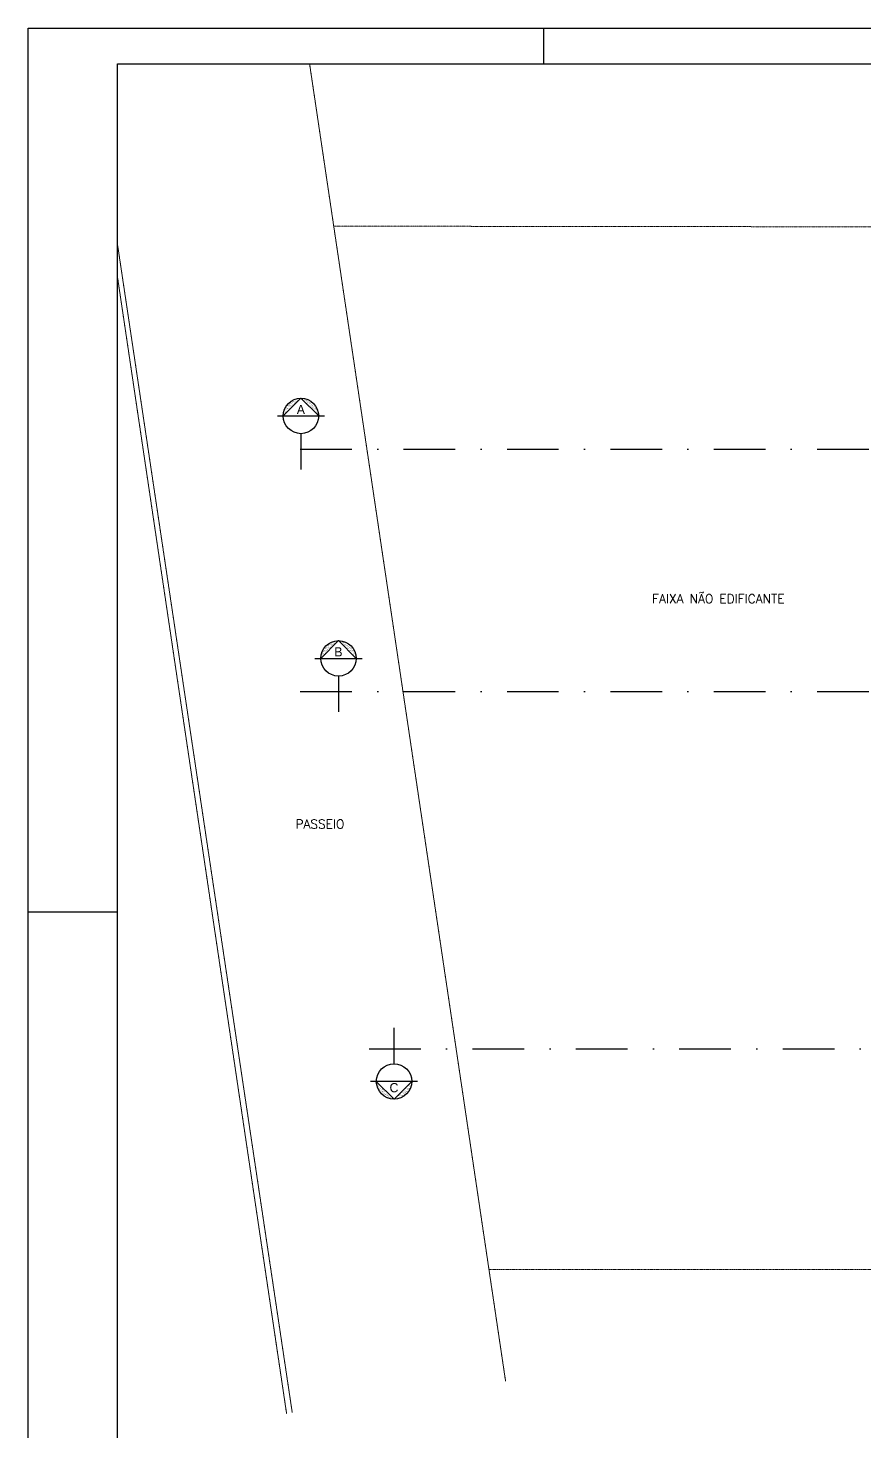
# Model space of a CAD drawing. Header units: inches. Extents: x 580771 to 672494, y 7715997 to 7829530.
# Drawn here: x 650836 to 651970, y 7723073 to 7724976 of the extents above; entities that cross this region are included whole.
import ezdxf

# ---------------------------------------------------------------- set-up
doc = ezdxf.new("R2010")
doc.units = ezdxf.units.IN
doc.header["$MEASUREMENT"] = 0
doc.linetypes.add('DASHDOTX2', pattern=[2, 1, -0.5, 0, -0.5])
doc.linetypes.add('DASHED2', pattern=[0.375, 0.25, -0.125])
for name, color, linetype in [('04', 4, 'Continuous'), ('1-ARQ-A', 1, 'Continuous'), ('Layer3', 3, 'Continuous'), ('P02', 2, 'Continuous'), ('SIMBOLOS', 2, 'Continuous')]:
    doc.layers.add(name, color=color, linetype=linetype)
doc.layers.add('MEIO_FIO', color=7, linetype='Continuous', lineweight=0)
doc.layers.add('MURO', color=3, linetype='Continuous', lineweight=0)
doc.styles.add('R80E50', font='romans.shx', dxfattribs={"height": 10})

# ---------------------------------------------------------------- blocks, each defined once
blk = doc.blocks.new('A0')
at = {"color": 0}
blk.add_lwpolyline([(2.5, 1), (2.5, 83.1), (117.9, 83.1), (117.9, 1)], close=True, dxfattribs=at)
at = {"layer": 'P02'}
blk.add_line((0, 59.4), (2.5, 59.4), dxfattribs=at)
blk.add_lwpolyline([(0, 0), (0, 84.1), (118.9, 84.1), (118.9, 0)], close=True, dxfattribs=at)
blk.add_lwpolyline([(14.4, 84.1), (14.4, 83.1)], dxfattribs=at)
blk = doc.blocks.new('*X22')
at = {"color": 0}
for p, q in [((2432.02, -1027.7), (2432.02, -1027.7)), ((2432.9, -1026.78), (2432.9, -1026.78)), ((2432.96, -1026.01), (2432.96, -1026.01)), ((2433.1, -1026.87), (2433.1, -1026.87)), ((2433.11, -1026.15), (2433.11, -1026.15)), ((2433.22, -1027.14), (2433.22, -1027.14)), ((2433.32, -1026.73), (2433.32, -1026.73)), ((2433.81, -1026.78), (2433.81, -1026.78)), ((2433.97, -1026.64), (2433.97, -1026.64)), ((2434.13, -1026.08), (2434.13, -1026.08)), ((2434.16, -1026.15), (2434.16, -1026.15)), ((2434.18, -1027.62), (2434.18, -1027.62)), ((2434.32, -1024.52), (2434.32, -1024.52)), ((2434.49, -1026.37), (2434.49, -1026.37)), ((2434.57, -1024.58), (2434.57, -1024.58)), ((2434.6, -1027.51), (2434.6, -1027.51)), ((2434.73, -1024.47), (2434.73, -1024.47)), ((2434.75, -1027.65), (2434.75, -1027.65)), ((2435.05, -1026.5), (2435.05, -1026.5)), ((2435.06, -1025.14), (2435.06, -1025.14)), ((2435.1, -1025.34), (2435.1, -1025.34)), ((2435.15, -1026.88), (2435.15, -1026.88)), ((2435.37, -1025.31), (2435.37, -1025.31)), ((2435.38, -1024.38), (2435.38, -1024.38)), ((2435.47, -1026.44), (2435.47, -1026.44)), ((2435.51, -1025.44), (2435.51, -1025.44)), ((2435.71, -1027.14), (2435.71, -1027.14)), ((2436, -1024.14), (2436, -1024.14)), ((2436.12, -1026.36), (2436.12, -1026.36)), ((2436.18, -1024.51), (2436.18, -1024.51)), ((2436.21, -1026.08), (2436.21, -1026.08)), ((2436.23, -1026.05), (2436.23, -1026.05)), ((2436.28, -1023.24), (2436.28, -1023.24)), ((2436.34, -1024.36), (2436.34, -1024.36)), ((2436.47, -1024.24), (2436.47, -1024.24)), ((2436.65, -1026.15), (2436.65, -1026.15)), ((2436.89, -1024.18), (2436.89, -1024.18)), ((2436.91, -1023.13), (2436.91, -1023.13)), ((2436.98, -1023.88), (2436.98, -1023.88)), ((2436.98, -1026.36), (2436.98, -1026.36)), ((2437.21, -1023.72), (2437.21, -1023.72)), ((2437.21, -1026.21), (2437.21, -1026.21)), ((2437.26, -1025.26), (2437.26, -1025.26)), ((2437.54, -1024.1), (2437.54, -1024.1)), ((2437.55, -1025.13), (2437.55, -1025.13)), ((2437.77, -1024.61), (2437.77, -1024.61)), ((2437.92, -1024.74), (2437.92, -1024.74)), ((2438.17, -1022.98), (2438.17, -1022.98)), ((2438.22, -1024.52), (2438.22, -1024.52)), ((2438.49, -1024.14), (2438.49, -1024.14)), ((2438.54, -1022.4), (2438.54, -1022.4)), ((2438.62, -1023.96), (2438.62, -1023.96)), ((2438.68, -1022.54), (2438.68, -1022.54)), ((2438.83, -1024.35), (2438.83, -1024.35)), ((2439.04, -1023.9), (2439.04, -1023.9)), ((2439.25, -1022.15), (2439.25, -1022.15)), ((2439.3, -1023.69), (2439.3, -1023.69)), ((2439.38, -1023.17), (2439.38, -1023.17)), ((2439.4, -1023.12), (2439.4, -1023.12)), ((2439.69, -1023.81), (2439.69, -1023.81)), ((2440.33, -1022.9), (2440.33, -1022.9)), ((2440.34, -1022.13), (2440.34, -1022.13)), ((2440.67, -1022.35), (2440.67, -1022.35)), ((2441.09, -1021.83), (2441.09, -1021.83)), ((2441.3, -1022.16), (2441.3, -1022.16)), ((2442.83, -1022.13), (2442.83, -1022.13)), ((2443.17, -1022.34), (2443.17, -1022.34)), ((2443.46, -1022.08), (2443.46, -1022.08)), ((2444, -1023.25), (2444, -1023.25)), ((2444.38, -1023.12), (2444.38, -1023.12)), ((2444.48, -1022.88), (2444.48, -1022.88)), ((2444.99, -1022.5), (2444.99, -1022.5)), ((2445.08, -1023.1), (2445.08, -1023.1)), ((2445.13, -1022.64), (2445.13, -1022.64)), ((2445.5, -1023.05), (2445.5, -1023.05)), ((2445.6, -1023.6), (2445.6, -1023.6)), ((2445.66, -1022.34), (2445.66, -1022.34)), ((2445.66, -1025.14), (2445.66, -1025.14)), ((2445.82, -1025.08), (2445.82, -1025.08)), ((2445.83, -1023.27), (2445.83, -1023.27)), ((2445.97, -1024.13), (2445.97, -1024.13)), ((2446.15, -1022.96), (2446.15, -1022.96)), ((2446.24, -1025.02), (2446.24, -1025.02)), ((2446.3, -1024.34), (2446.3, -1024.34)), ((2446.61, -1026.13), (2446.61, -1026.13)), ((2446.63, -1024), (2446.63, -1024)), ((2446.64, -1022.8), (2446.64, -1022.8)), ((2446.69, -1024.35), (2446.69, -1024.35)), ((2446.74, -1025.89), (2446.74, -1025.89)), ((2446.77, -1024.14), (2446.77, -1024.14)), ((2446.87, -1023.11), (2446.87, -1023.11)), ((2446.89, -1024.94), (2446.89, -1024.94)), ((2446.95, -1026.34), (2446.95, -1026.34)), ((2447.47, -1024.78), (2447.47, -1024.78)), ((2447.52, -1025.11), (2447.52, -1025.11)), ((2447.62, -1026.91), (2447.62, -1026.91)), ((2447.65, -1023.61), (2447.65, -1023.61)), ((2447.7, -1025.15), (2447.7, -1025.15)), ((2447.75, -1026.69), (2447.75, -1026.69)), ((2447.97, -1024.8), (2447.97, -1024.8)), ((2448.16, -1027.12), (2448.16, -1027.12)), ((2448.27, -1025.51), (2448.27, -1025.51)), ((2448.39, -1024.74), (2448.39, -1024.74)), ((2448.41, -1025.64), (2448.41, -1025.64)), ((2448.46, -1024.12), (2448.46, -1024.12)), ((2448.71, -1026.77), (2448.71, -1026.77)), ((2448.78, -1024.32), (2448.78, -1024.32)), ((2448.79, -1024.34), (2448.79, -1024.34)), ((2448.83, -1025.86), (2448.83, -1025.86)), ((2448.88, -1027.4), (2448.88, -1027.4)), ((2449.04, -1024.66), (2449.04, -1024.66)), ((2449.1, -1026.12), (2449.1, -1026.12)), ((2449.11, -1026.28), (2449.11, -1026.28)), ((2449.13, -1026.71), (2449.13, -1026.71)), ((2449.44, -1026.34), (2449.44, -1026.34)), ((2449.78, -1026.63), (2449.78, -1026.63)), ((2449.86, -1025.07), (2449.86, -1025.07)), ((2449.91, -1026.61), (2449.91, -1026.61)), ((2449.91, -1027.01), (2449.91, -1027.01)), ((2450.01, -1025.11), (2450.01, -1025.11)), ((2450.05, -1027.14), (2450.05, -1027.14)), ((2450.66, -1027.11), (2450.66, -1027.11)), ((2450.87, -1026.49), (2450.87, -1026.49)), ((2450.88, -1025.87), (2450.88, -1025.87)), ((2450.93, -1027.41), (2450.93, -1027.41)), ((2451.28, -1026.43), (2451.28, -1026.43)), ((2430.13, -1032.31), (2430.13, -1032.31)), ((2430.17, -1033.16), (2430.17, -1033.16)), ((2430.48, -1031.24), (2430.48, -1031.24)), ((2430.67, -1032.62), (2430.67, -1032.62)), ((2430.8, -1030.38), (2430.8, -1030.38)), ((2430.81, -1032.76), (2430.81, -1032.76)), ((2431.11, -1029.98), (2431.11, -1029.98)), ((2431.11, -1032.17), (2431.11, -1032.17)), ((2431.14, -1031.16), (2431.14, -1031.16)), ((2431.16, -1031.52), (2431.16, -1031.52)), ((2431.37, -1029.15), (2431.37, -1029.15)), ((2431.43, -1030.42), (2431.43, -1030.42)), ((2431.48, -1029.04), (2431.48, -1029.04)), ((2431.58, -1030.56), (2431.58, -1030.56)), ((2431.9, -1028.98), (2431.9, -1028.98)), ((2432.02, -1031.16), (2432.02, -1031.16)), ((2432.07, -1029.24), (2432.07, -1029.24)), ((2432.12, -1030.78), (2432.12, -1030.78)), ((2432.2, -1028.22), (2432.2, -1028.22)), ((2432.22, -1031.01), (2432.22, -1031.01)), ((2432.28, -1031.19), (2432.28, -1031.19)), ((2432.31, -1028.16), (2432.31, -1028.16)), ((2432.34, -1028.35), (2432.34, -1028.35)), ((2432.55, -1028.9), (2432.55, -1028.9)), ((2432.64, -1030.96), (2432.64, -1030.96)), ((2432.65, -1028.37), (2432.65, -1028.37)), ((2432.96, -1030.16), (2432.96, -1030.16)), ((2433.04, -1028.99), (2433.04, -1028.99)), ((2433.15, -1028.41), (2433.15, -1028.41)), ((2433.2, -1029.95), (2433.2, -1029.95)), ((2433.29, -1030.38), (2433.29, -1030.38)), ((2433.64, -1028.75), (2433.64, -1028.75)), ((2433.84, -1029.72), (2433.84, -1029.72)), ((2433.86, -1029.15), (2433.86, -1029.15)), ((2434.05, -1028.7), (2434.05, -1028.7)), ((2434.24, -1029.16), (2434.24, -1029.16)), ((2434.7, -1028.61), (2434.7, -1028.61)), ((2434.8, -1028.16), (2434.8, -1028.16)), ((2435.14, -1028.37), (2435.14, -1028.37)), ((2435.2, -1028.42), (2435.2, -1028.42)), ((2449.45, -1028.74), (2449.45, -1028.74)), ((2449.75, -1028.13), (2449.75, -1028.13)), ((2449.87, -1028.69), (2449.87, -1028.69)), ((2449.96, -1028.15), (2449.96, -1028.15)), ((2450.01, -1029.69), (2450.01, -1029.69)), ((2450.09, -1028.34), (2450.09, -1028.34)), ((2450.4, -1030.13), (2450.4, -1030.13)), ((2450.52, -1028.6), (2450.52, -1028.6)), ((2450.73, -1030.35), (2450.73, -1030.35)), ((2450.75, -1027.78), (2450.75, -1027.78)), ((2450.98, -1028.95), (2450.98, -1028.95)), ((2451.03, -1030.49), (2451.03, -1030.49)), ((2451.25, -1030.58), (2451.25, -1030.58)), ((2451.3, -1029.12), (2451.3, -1029.12)), ((2451.55, -1028.51), (2451.55, -1028.51)), ((2451.6, -1028.46), (2451.6, -1028.46)), ((2451.69, -1028.65), (2451.69, -1028.65)), ((2451.95, -1031.12), (2451.95, -1031.12)), ((2452.02, -1028.41), (2452.02, -1028.41)), ((2452.06, -1028.13), (2452.06, -1028.13)), ((2452.11, -1029.67), (2452.11, -1029.67)), ((2452.16, -1031.21), (2452.16, -1031.21)), ((2452.24, -1028.12), (2452.24, -1028.12)), ((2452.34, -1030.43), (2452.34, -1030.43)), ((2452.39, -1029.28), (2452.39, -1029.28)), ((2452.57, -1032.35), (2452.57, -1032.35)), ((2452.58, -1028.34), (2452.58, -1028.34)), ((2452.76, -1030.38), (2452.76, -1030.38)), ((2452.89, -1030.13), (2452.89, -1030.13)), ((2453.08, -1032.41), (2453.08, -1032.41)), ((2453.19, -1030.01), (2453.19, -1030.01)), ((2453.19, -1030.42), (2453.19, -1030.42)), ((2453.22, -1030.34), (2453.22, -1030.34)), ((2453.24, -1031.96), (2453.24, -1031.96)), ((2453.26, -1032.99), (2453.26, -1032.99)), ((2453.33, -1030.15), (2453.33, -1030.15)), ((2453.41, -1030.29), (2453.41, -1030.29)), ((2453.49, -1032.35), (2453.49, -1032.35)), ((2453.53, -1032.13), (2453.53, -1032.13)), ((2453.87, -1032.34), (2453.87, -1032.34))]:
    blk.add_line(p, q, dxfattribs=at)

msp = doc.modelspace()

# ---------------------------------------------------------------- linework, layer by layer
at = {"layer": '04', "linetype": 'DASHDOTX2', "ltscale": 70}
for p, q in [((651204.859, 7724404.77), (656428.503, 7724404.77)), ((651204.859, 7724076.166), (656472.917, 7724076.166)), ((651298.286, 7723591.715), (656538.548, 7723591.715))]:
    msp.add_line(p, q, dxfattribs=at)
at = {"layer": 'MEIO_FIO', "color": 2, "linetype": 'DASHED2', "ltscale": 0.8}
for points, elevation in [([(651483.149, 7723141.218), (651217.519, 7724927.231)], -331), ([(650957.303, 7724681.884), (651193.974, 7723099.044)], -345), ([(651186.413, 7723097.085), (650957.303, 7724637.55)], -331)]:
    msp.add_lwpolyline(points, dxfattribs=dict(at, elevation=elevation))
at = {"layer": 'MURO', "color": 3, "linetype": 'DASHDOTX2', "ltscale": 0.5}
for p, q in [((656219.712, 7724701.268), (651250.245, 7724707.189)), ((651460.622, 7723292.685), (652832.741, 7723292.685))]:
    msp.add_line(p, q, dxfattribs=at)
at = {"layer": 'SIMBOLOS', "color": 1}
for p, q in [((651205.842, 7724473.886), (651181.842, 7724449.886)), ((651229.842, 7724449.886), (651205.842, 7724473.886)), ((651173.842, 7724449.886), (651237.842, 7724449.886)), ((651256.689, 7724145.283), (651232.689, 7724121.283)), ((651280.689, 7724121.283), (651256.689, 7724145.283)), ((651224.689, 7724121.283), (651288.689, 7724121.283)), ((651363.957, 7723547.753), (651299.957, 7723547.753)), ((651307.957, 7723547.753), (651331.957, 7723523.753)), ((651331.957, 7723523.753), (651355.957, 7723547.753))]:
    msp.add_line(p, q, dxfattribs=at)
at = {"layer": 'SIMBOLOS', "color": 4}
for p, q in [((651205.718, 7724425.887), (651205.718, 7724377.347)), ((651256.566, 7724097.283), (651256.566, 7724048.743)), ((651332.08, 7723571.753), (651332.08, 7723620.293))]:
    msp.add_line(p, q, dxfattribs=at)
at = {"layer": 'SIMBOLOS', "color": 1}
for centre in [(651205.842, 7724449.886), (651256.689, 7724121.283), (651331.957, 7723547.753)]:
    msp.add_circle(centre, 24, dxfattribs=at)

# ---------------------------------------------------------------- block references
at = {"xscale": 48.51000000000931, "yscale": 48.51000000000931, "zscale": 48.51000000000931}
msp.add_blockref('A0', (650836.028, 7720896.05), dxfattribs=at)
at = {"layer": 'SIMBOLOS', "color": 1, "xscale": 2, "yscale": 2, "zscale": 2}
for p in [(646321.921, 7726517.388), (646372.769, 7726188.784)]:
    msp.add_blockref('*X22', p, dxfattribs=at)
at = {"layer": 'SIMBOLOS', "color": 1, "xscale": 2, "yscale": 2, "zscale": 2, "rotation": 180}
msp.add_blockref('*X22', (656215.877, 7721480.252), dxfattribs=at)

# ---------------------------------------------------------------- texts
at = {"layer": '1-ARQ-A', "color": 3, "char_height": 12.5, "width": 273.40311, "attachment_point": 9}
for s, insert in [('{\\fStylus BT|b0|i0|c0|p34;A}', (651211.274, 7724452.405)), ('{\\fStylus BT|b0|i0|c0|p34;B}', (651262.121, 7724123.802)), ('{\\fStylus BT|b0|i0|c0|p34;C}', (651337.913, 7723532.812))]:
    msp.add_mtext(s, dxfattribs=dict(at, insert=insert))
at = {"layer": 'Layer3', "style": 'R80E50'}
for s, p in [('FAIXA NÃO EDIFICANTE', (651681.672, 7724196.062)), ('PASSEIO', (651198.393, 7723890.603, -331))]:
    msp.add_text(s, height=12.1, dxfattribs=at).set_placement(p)

doc.saveas('drawing.dxf')
